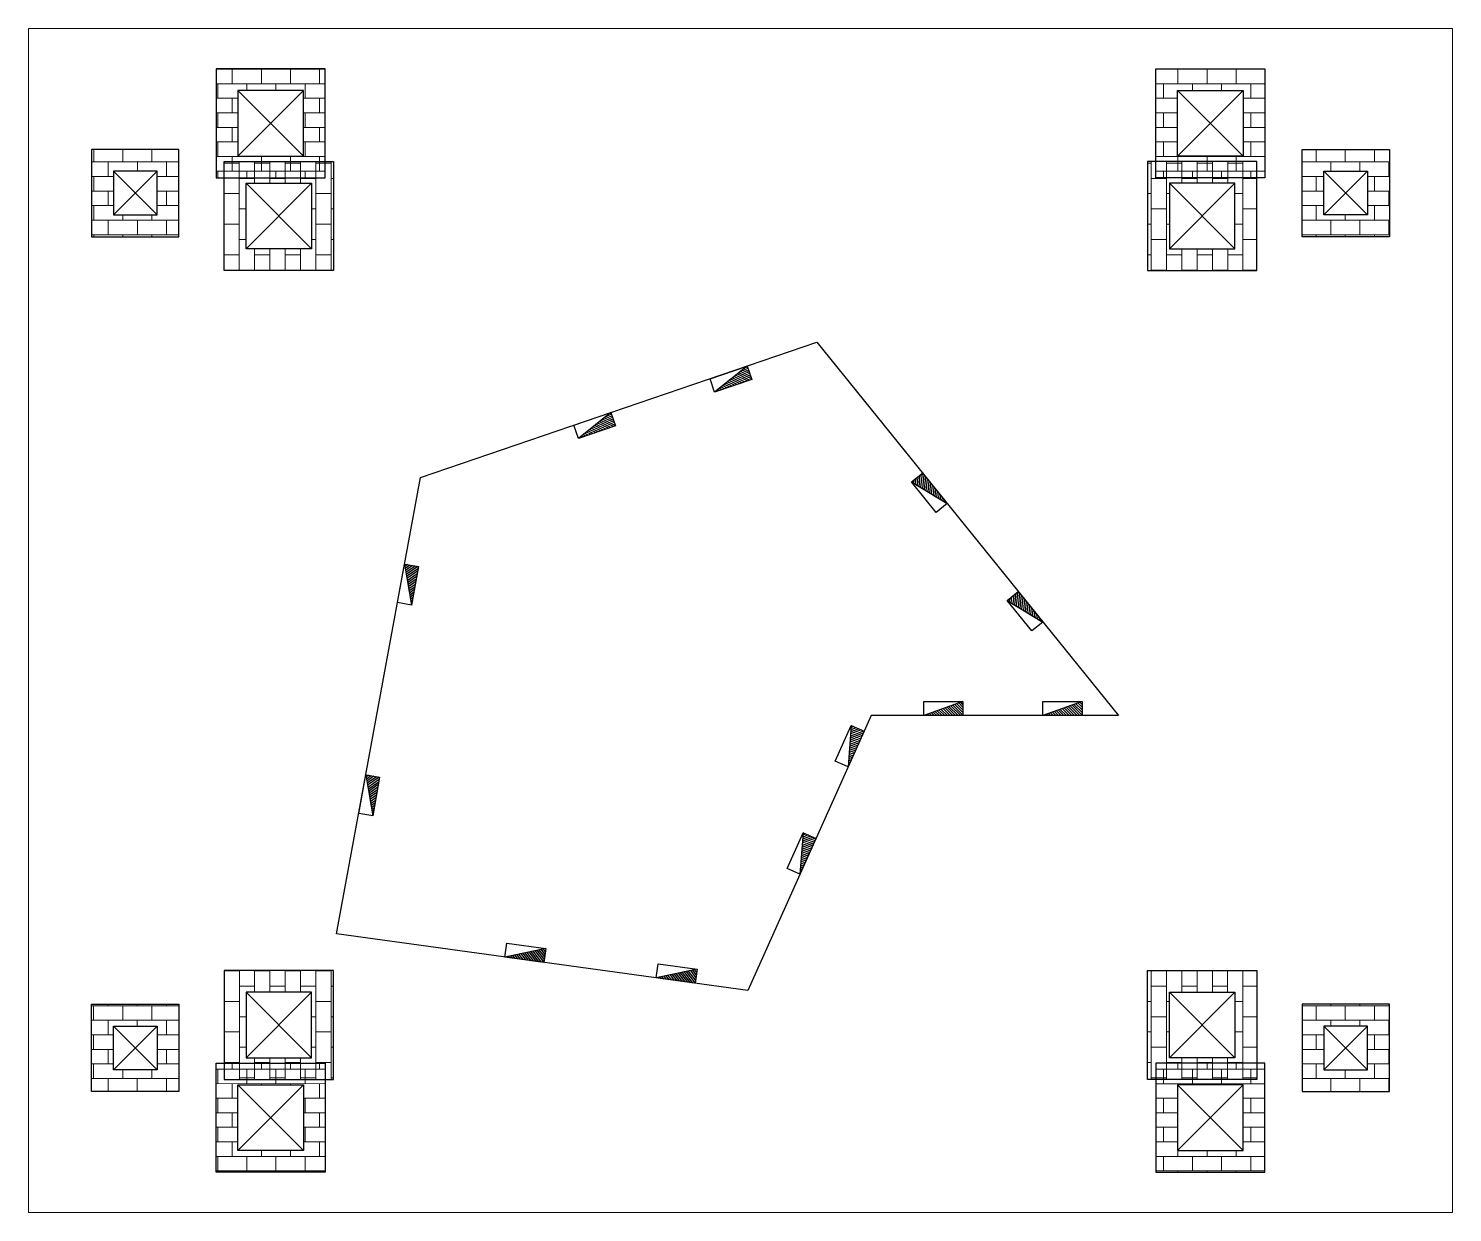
# Model space of a CAD drawing. Header units: millimetres. Extents: x 390 to 782, y 255 to 581.
import ezdxf

# ---------------------------------------------------------------- set-up
doc = ezdxf.new("R2010")
doc.units = ezdxf.units.MM
for name, color, linetype, lineweight in [('PP-OUTER', 4, 'Continuous', 15), ('PP-RWP', 150, 'Continuous', 15), ('PP-SWP', 1, 'Continuous', 20), ('PP-WWP', 3, 'Continuous', 20), ('SB', 6, 'Continuous', 30)]:
    doc.layers.add(name, color=color, linetype=linetype, lineweight=lineweight)
doc.layers.add('PP-ROOM', color=11, linetype='Continuous')

# ---------------------------------------------------------------- blocks, each defined once
blk = doc.blocks.new('GT 1')
at = {"layer": 'PP-WWP', "lineweight": 15}
h = blk.add_hatch(dxfattribs=at)
h.set_pattern_fill('AR-B816', color=9, scale=0.5, style=0)
h.set_pattern_definition([(0, (0, 0), (0, 4), []), (90, (0, 0), (-3.999999999999996, 4), [4, -4])])
h.paths.add_polyline_path([(376155.1063967842, 227649.4802232289), (376131.1039681962, 227649.480223229), (376131.1039681962, 227673.4826518168), (376155.1063967842, 227673.4826518168)])
h.paths.add_polyline_path([(376149.1057896372, 227667.4820446698), (376137.1045753433, 227667.4820446698), (376137.1045753433, 227655.4808303759), (376149.105789637, 227655.4808303759)], flags=16)
at = {"layer": 'PP-WWP', "lineweight": 30}
for p, q in [((376149.105789637, 227655.4808303759), (376137.1045753433, 227667.4820446698)), ((376137.1045753433, 227655.4808303759), (376149.1057896372, 227667.4820446698))]:
    blk.add_line(p, q, dxfattribs=at)
for points in [[(376155.1063967842, 227649.4802232289), (376155.1063967842, 227673.4826518168), (376131.1039681962, 227673.4826518168), (376131.1039681962, 227649.480223229)], [(376149.105789637, 227655.4808303759), (376149.1057896372, 227667.4820446698), (376137.1045753433, 227667.4820446698), (376137.1045753433, 227655.4808303759)]]:
    blk.add_lwpolyline(points, close=True, dxfattribs=at)
blk = doc.blocks.new('GHYTU')
at = {"layer": 'PP-RWP', "lineweight": 13, "ltscale": 30}
h = blk.add_hatch(dxfattribs=at)
h.set_pattern_fill('AR-B816', color=9, scale=0.0437500000004244, angle=-90.00000000009364, style=0)
h.set_pattern_definition([(270, (18204.31744541942, 19409.05260894233), (0.3500000000033954, -5.721e-13), []), (359.9999999999064, (18204.31744541942, 19409.05260894233), (0.3500000000039675, 0.3500000000028232), [0.3500000000033954, -0.3500000000033954])])
h.paths.add_polyline_path([(1084.106445236244, 356.8383337718769), (1086.606445236259, 356.8383337718769), (1086.606445236259, 354.3383337718625), (1084.106445236244, 354.3383337718625)])
h.paths.add_polyline_path([(1084.606445236244, 354.8383337718624), (1086.106445236255, 354.8383337718624), (1086.106445236259, 356.3383337718806), (1084.606445236244, 356.3383337718806)], flags=16)
at = {"layer": 'PP-RWP', "lineweight": 30, "ltscale": 30}
for p, q in [((1086.106445236259, 356.3383337718769), (1084.606445236244, 354.8383337718624)), ((1086.106445236259, 354.8383337718624), (1084.606445236244, 356.3383337718769))]:
    blk.add_line(p, q, dxfattribs=at)
for points in [[(1084.106445236244, 356.8383337718769), (1084.106445236244, 354.3383337718625), (1086.606445236259, 354.3383337718625), (1086.606445236259, 356.8383337718769)], [(1084.606445236244, 356.3383337718769), (1084.606445236244, 354.8383337718624), (1086.106445236259, 354.8383337718624), (1086.106445236259, 356.3383337718769)]]:
    blk.add_lwpolyline(points, close=True, dxfattribs=at)
blk = doc.blocks.new('IC 1')
at = {"layer": 'PP-SWP', "lineweight": 15, "ltscale": 30}
h = blk.add_hatch(dxfattribs=at)
h.set_pattern_fill('AR-B816', color=9, scale=6.000607146966712, style=0)
h.set_pattern_definition([(179.999999999925, (376164.1073075047, 227652.4805268024), (5.2382e-12, 4.000404764649728), []), (90, (376164.1073075047, 227652.4805268024), (4.000404764654962, 4.000404764644491), [4.000404764649728, -4.000404764649728])])
h.paths.add_polyline_path([(376179.1088253719, 227667.4820446698), (376179.1088253719, 227637.4790089349), (376149.105789637, 227637.479008935), (376149.1057896372, 227667.4820446698)])
h.paths.add_polyline_path([(376155.1063967842, 227661.4814375228), (376155.1063967842, 227643.479616082), (376173.108218225, 227643.479616082), (376173.108218225, 227661.4814375228)], flags=16)
at = {"layer": 'PP-SWP', "linetype": 'Continuous', "lineweight": 30, "ltscale": 30}
for p, q in [((376173.108218225, 227661.4814375228), (376155.1063967842, 227643.479616082)), ((376173.108218225, 227643.479616082), (376155.1063967842, 227661.4814375228))]:
    blk.add_line(p, q, dxfattribs=at)
for points in [[(376179.1088253719, 227667.4820446698), (376149.1057896372, 227667.4820446698), (376149.105789637, 227637.479008935), (376179.1088253719, 227637.4790089349)], [(376173.108218225, 227661.4814375228), (376155.1063967842, 227661.4814375228), (376155.1063967842, 227643.479616082), (376173.108218225, 227643.479616082)]]:
    blk.add_lwpolyline(points, close=True, dxfattribs=at)
blk = doc.blocks.new('CCDD')
at = {"layer": 'SB'}
for p, q in [((289471.2230616091, 2357.333353498018), (289491.1123911296, 2350.152471313402)), ((289491.1123911296, 2357.333353498018), (289471.2230616091, 2357.333353498018)), ((289471.2230616091, 2357.333353498018), (289471.2230616091, 2350.152471313402)), ((289491.1123911296, 2350.152471313402), (289491.1123911296, 2357.333353498018)), ((289471.2230616091, 2350.152471313402), (289491.1123911296, 2350.152471313402))]:
    blk.add_line(p, q, dxfattribs=at)
at = {"layer": 'SB', "color": 1, "lineweight": 25, "ltscale": 30}
for p, q in [((289471.2230616091, 2357.173597033633), (289471.3404396705, 2357.290975094732)), ((289471.2230616091, 2355.822810844506), (289472.3329044478, 2356.932653682684)), ((289471.2230616091, 2354.472024655311), (289473.3253692248, 2356.574332270869)), ((289471.2230616091, 2353.121238466268), (289474.317834002, 2356.216010858741)), ((289471.2230616091, 2351.770452277143), (289475.310298779, 2355.857689446892)), ((289471.2230616091, 2350.419666088029), (289476.3027635562, 2355.499368034899)), ((289472.3066530236, 2350.152471313402), (289477.2952283333, 2355.14104662284)), ((289473.6574392128, 2350.152471313402), (289478.2876931104, 2354.782725210923)), ((289475.0082254017, 2350.152471313402), (289479.2801578875, 2354.424403799024)), ((289476.3590115911, 2350.152471313402), (289480.2726226647, 2354.066082387008)), ((289477.7097977802, 2350.152471313402), (289481.2650874417, 2353.707760974942)), ((289479.0605839693, 2350.152471313402), (289482.2575522188, 2353.349439563)), ((289480.4113701584, 2350.152471313402), (289483.2500169958, 2352.991118151091)), ((289481.7621563474, 2350.152471313402), (289484.2424817731, 2352.632796739191)), ((289483.1129425364, 2350.152471313402), (289485.2349465504, 2352.274475327106)), ((289484.4637287256, 2350.152471313402), (289486.2274113273, 2351.91615391528)), ((289485.8145149149, 2350.152471313402), (289487.2198761045, 2351.55783250321)), ((289487.1653011039, 2350.152471313402), (289488.2123408816, 2351.199511091311)), ((289488.516087293, 2350.152471313402), (289489.2048056588, 2350.841189679245)), ((289489.866873482, 2350.152471313402), (289490.1972704358, 2350.482868267284))]:
    blk.add_line(p, q, dxfattribs=at)

msp = doc.modelspace()

# ---------------------------------------------------------------- linework, layer by layer
for p, q in [((497.8857825763721, 457.303236383225), (606.8239560990625, 494.5096497666175)), ((606.8239560990625, 494.5096497666175), (689.7768881617098, 391.8314580109683)), ((474.8239560990622, 331.8314580109683), (497.8857825763719, 457.303236383225)), ((621.7585709541784, 391.8314580109683), (587.8635993213738, 316.2203754724818)), ((689.7768881617098, 391.8314580109683), (621.7585709541784, 391.8314580109683)), ((587.8635993213738, 316.2203754724818), (474.8239560990622, 331.8314580109683))]:
    msp.add_line(p, q)
at = {"layer": 'PP-OUTER'}
msp.add_lwpolyline([(390.1390820220813, 580.790436636386), (781.5969431386033, 580.790436636386), (781.5969431386033, 255.1939692148237), (390.1390820220813, 255.1939692148237)], close=True, dxfattribs=at)
at = {"layer": 'PP-ROOM'}
msp.add_lwpolyline([(497.8857825763719, 457.303236383225), (606.8239560990625, 494.5096497666175), (689.7768881617098, 391.8314580109683), (621.7585709541784, 391.8314580109683), (587.8635993213738, 316.2203754724818), (474.8239560990622, 331.8314580109683), (497.8857825763719, 457.303236383225)], dxfattribs=at)

# ---------------------------------------------------------------- block references
at = {"zscale": 0.5416434259248153}
for p, xscale, yscale, rotation in [((149375.3925881739, 49955.2250667744), -0.5416434259248153, 0.5416434259248153, 18.85693286422378), ((149337.9546568259, 49942.43862924836), -0.5416434259248153, 0.5416434259248153, 18.85693286422378), ((-96905.7922731444, 123220.1029047565), -0.5416434259248153, 0.5416434259248153, 128.9344815483486), ((29428.41819149338, 154535.9487345223), -0.5416434259248158, 0.5416434259248156, 79.83230177747095), ((-96879.46850439743, 123187.5196444915), -0.5416434259248153, 0.5416434259248153, 128.9344815483486), ((65917.9086425454, 142939.0945113551), -0.5416434259248153, 0.5416434259248153, 65.85423819235196), ((29417.76774487769, 154478.0031733311), -0.5416434259248156, 0.5416434259248153, 79.83230177747095), ((65904.68761997354, 142909.6017641785), -0.5416434259248153, 0.5416434259248153, 65.85423819235196), ((155673.6938013073, -22386.58140948073), -0.5416434259248153, 0.5416434259248153, 352.1370335489206), ((155715.3022019886, -22392.32764291545), -0.5416434259248153, 0.5416434259248153, 352.1370335489206)]:
    msp.add_blockref('CCDD', p, dxfattribs=dict(at, xscale=xscale, yscale=yscale, rotation=rotation))
at = {"xscale": -0.5416434259248153, "yscale": 0.5416434259248153, "zscale": 0.5416434259248153}
for p in [(157437.1866982768, -881.1131772172547), (157469.9423980848, -881.1131772172547)]:
    msp.add_blockref('CCDD', p, dxfattribs=at)
at = {"layer": 'PP-RWP', "yscale": 12.00298244384149, "zscale": 12.00298244384149}
for p, xscale in [((13486.49159818841, -3738.912672997642), -12.00298244384149), ((-12314.75557302773, -3738.912672997642), 12.00298244384149)]:
    msp.add_blockref('GHYTU', p, dxfattribs=dict(at, xscale=xscale))
at = {"layer": 'PP-RWP', "yscale": 12.00298244384149, "zscale": 12.00298244384149, "rotation": 180}
for p, xscale in [((13486.49159818841, 4574.897078848851), 12.00298244384149), ((-12314.75557302773, 4574.897078848851), -12.00298244384149)]:
    msp.add_blockref('GHYTU', p, dxfattribs=dict(at, xscale=xscale))
at = {"layer": 'PP-SWP', "color": 0, "linetype": 'Continuous', "lineweight": 13, "yscale": 1.000147330917084, "zscale": 1.000147330917084}
for p, xscale in [((-375762.802809671, -227131.3205130448), 1.000147330917084), ((376934.5388348317, -227131.3205130448), -1.000147330917084)]:
    msp.add_blockref('IC 1', p, dxfattribs=dict(at, xscale=xscale))
at = {"layer": 'PP-SWP', "color": 0, "linetype": 'Continuous', "lineweight": 13, "yscale": 1.000147330917084, "zscale": 1.000147330917084, "rotation": 180}
for p, xscale in [((-375762.802809671, 227967.304918896), -1.000147330917084), ((376934.5388348317, 227967.304918896), 1.000147330917084)]:
    msp.add_blockref('IC 1', p, dxfattribs=dict(at, xscale=xscale))
at = {"layer": 'PP-WWP', "color": 0, "linetype": 'Continuous', "lineweight": 13, "yscale": 1.000147330917084, "zscale": 1.000147330917084}
for p, xscale in [((-375779.053496566, -227159.5161140602), 1.000147330917084), ((376950.7895217265, -227159.5161140602), -1.000147330917084)]:
    msp.add_blockref('GT 1', p, dxfattribs=dict(at, xscale=xscale))
at = {"layer": 'PP-WWP', "color": 0, "linetype": 'Continuous', "lineweight": 13, "yscale": 1.000147330917084, "zscale": 1.000147330917084, "rotation": 180}
for p, xscale in [((-375779.053496566, 227995.5005199113), -1.000147330917084), ((376950.7895217265, 227995.5005199113), 1.000147330917084)]:
    msp.add_blockref('GT 1', p, dxfattribs=dict(at, xscale=xscale))

doc.saveas('drawing.dxf')
